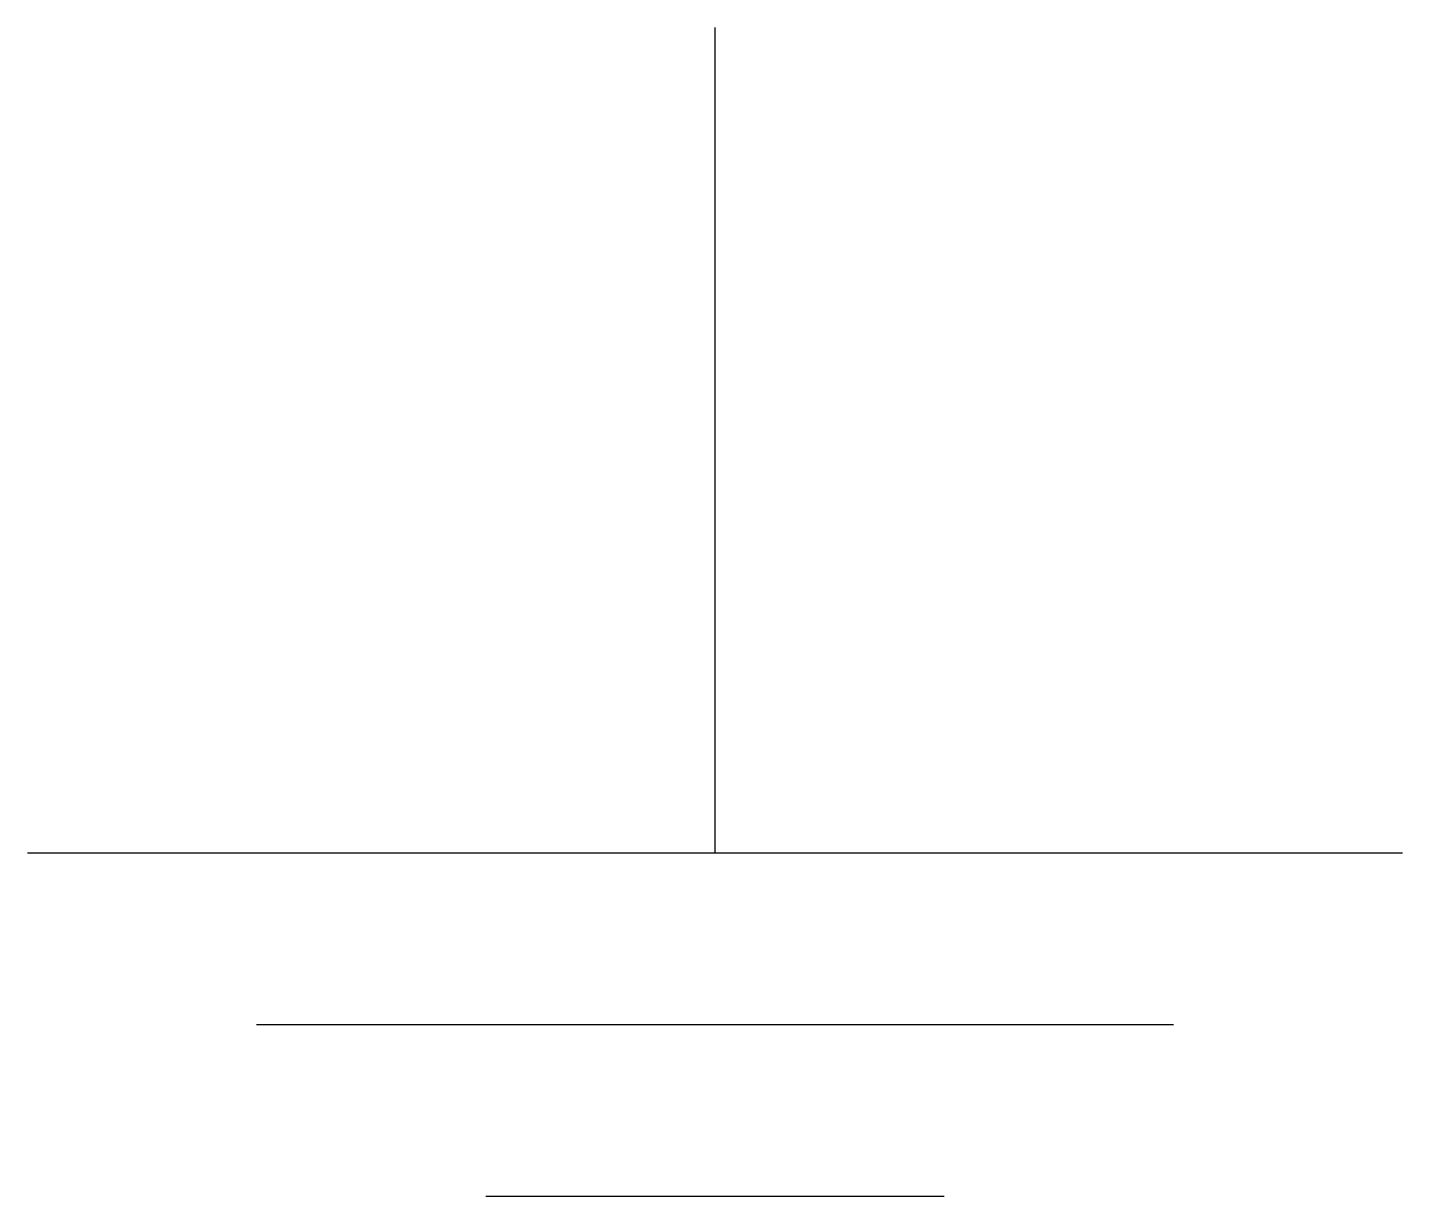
# Model space of a CAD drawing. Header units: millimetres. Extents: x -2.5 to 2.5, y -4.25 to 0.
import ezdxf

# ---------------------------------------------------------------- set-up
doc = ezdxf.new("R2010")
doc.units = ezdxf.units.MM
doc.layers.add('OBJECT', color=7, linetype='Continuous', lineweight=25)

msp = doc.modelspace()

# ---------------------------------------------------------------- linework, layer by layer
at = {"layer": 'OBJECT', "color": 0}
for p, q in [((0, -3), (0, 0)), ((-2.5, -3), (2.5, -3)), ((-1.6667, -3.625), (1.6667, -3.625)), ((0.8333, -4.25), (-0.8333, -4.25))]:
    msp.add_line(p, q, dxfattribs=at)

doc.saveas('drawing.dxf')
